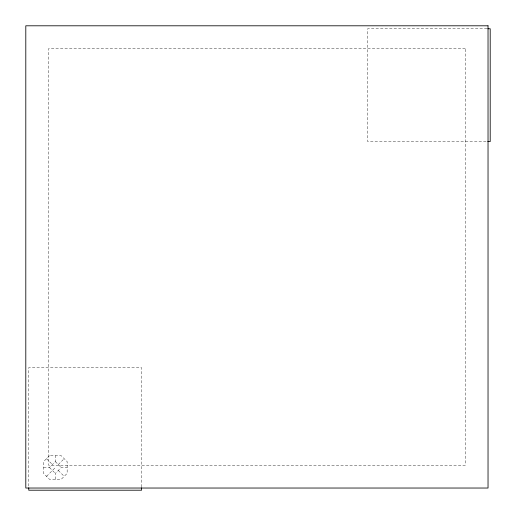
<?xml version="1.0" encoding="UTF-8"?>
<svg xmlns="http://www.w3.org/2000/svg" width="516" height="516" viewBox="0 0 516 516"><rect width="100%" height="100%" fill="white"/><g stroke="black" fill="none" stroke-linecap="round" stroke-linejoin="round"><path stroke-width="0.39" stroke-dasharray="2.58 1.94" d="M43.583 467.515L49.478 467.515L55.367 461.62L55.367 455.731M46.53 476.352L55.367 467.515M58.314 464.568L64.203 458.672M55.367 479.3L55.367 473.404L61.262 467.515L67.151 467.515M486.994 28.748L367.637 28.748L367.637 141.584L486.994 141.584M55.367 461.62L61.262 467.515M46.53 458.672L52.419 464.568M58.314 470.463L64.203 476.352M49.478 467.515L55.367 473.404M141.584 486.994L141.584 367.637L28.748 367.637L28.748 486.994M49.478 455.731L43.583 461.62L43.583 473.404L49.478 479.3L61.262 479.3L67.151 473.404L67.151 461.62L61.262 455.731L49.478 455.731M465.238 48.594L48.594 48.594L48.594 465.238L465.238 465.238L465.238 48.594"/><path stroke-width="0.77" d="M487.794 28.748L490.2 28.748L490.2 141.584L487.794 141.584M141.584 487.794L141.584 490.2L28.748 490.2L28.748 487.794M488.033 25.8L25.8 25.8L25.8 488.033L488.033 488.033L488.033 25.8"/></g></svg>
